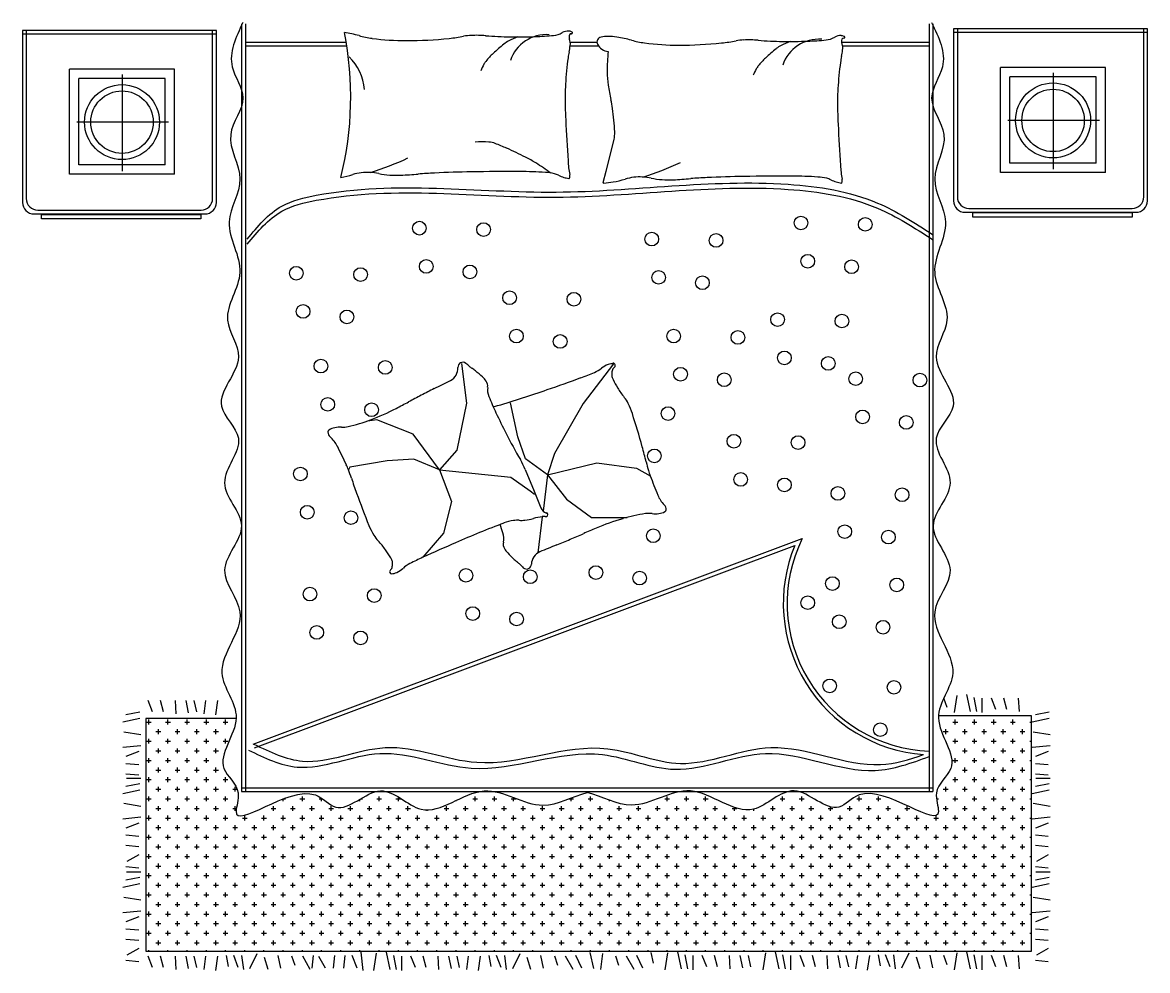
# Model space of a CAD drawing. Header units: inches. Extents: x 8.1 to 50.6, y 12.7 to 37.5.
# Drawn here: x 34.204 to 37.133, y 22.454 to 24.923 of the extents above; entities that cross this region are included whole.
import ezdxf

# ---------------------------------------------------------------- set-up
doc = ezdxf.new("R2010")
doc.units = ezdxf.units.IN
doc.header["$MEASUREMENT"] = 0
doc.layers.add('02', color=2, linetype='Continuous')
doc.layers.add('8', color=8, linetype='Continuous')

msp = doc.modelspace()

# ---------------------------------------------------------------- hatches: boundary and pattern name
at = {"layer": '8'}
h = msp.add_hatch(dxfattribs=at)
h.set_pattern_fill('CROSS', color=256, scale=0.1, style=0)
h.set_pattern_definition([(0, (251.12623, 16.651127), (0.025, 0.025), [0.0125, -0.0375]), (90, (251.13248, 16.644877), (-0.025, 0.025), [0.0125, -0.0375])])
edge = h.paths.add_edge_path()
edge.add_line((36.8309, 22.5044), (36.8309, 23.1172))
edge.add_line((36.8309, 23.1172), (36.5887, 23.1172))
edge.add_spline(control_points=[(36.5887, 23.1172), (36.5886, 23.1155), (36.5878, 23.0689), (36.6599, 22.9917), (36.57, 22.9304), (36.6205, 22.7929), (36.4131, 22.9707), (36.3194, 22.8489), (36.2608, 22.9105), (36.225, 22.9199)], knot_values=[1896.039366, 1896.039366, 1896.039366, 1896.039366, 1901.133447, 2037.052147, 2110.507177, 2158.377997, 2368.992723, 2430.676444, 2542.061162, 2542.061162, 2542.061162, 2542.061162], degree=3, periodic=0)
edge.add_line((36.225, 22.9199), (36.1964, 22.9199))
edge.add_spline(control_points=[(36.1964, 22.9199), (36.166, 22.9119), (36.0913, 22.8332), (36.0078, 22.9092), (35.9565, 22.9199)], knot_values=[2572.217644, 2572.217644, 2572.217644, 2572.217644, 2670.523569, 2827.764492, 2827.764492, 2827.764492, 2827.764492], degree=3, periodic=0)
edge.add_line((35.9565, 22.9199), (35.9147, 22.9199))
edge.add_spline(control_points=[(35.9147, 22.9199), (35.8728, 22.912), (35.7924, 22.8598), (35.713, 22.9078), (35.6743, 22.9178)], knot_values=[2870.498313, 2870.498313, 2870.498313, 2870.498313, 2999.108306, 3118.80064, 3118.80064, 3118.80064, 3118.80064], degree=3, periodic=0)
edge.add_spline(control_points=[(35.6743, 22.9178), (35.6357, 22.9078), (35.5562, 22.8598), (35.4759, 22.912), (35.434, 22.9199)], knot_values=[2870.498313, 2870.498313, 2870.498313, 2870.498313, 2990.190647, 3118.80064, 3118.80064, 3118.80064, 3118.80064], degree=3, periodic=0)
edge.add_line((35.434, 22.9199), (35.3922, 22.9199))
edge.add_spline(control_points=[(35.3922, 22.9199), (35.3409, 22.9092), (35.2574, 22.8332), (35.1827, 22.9119), (35.1523, 22.9199)], knot_values=[2572.217644, 2572.217644, 2572.217644, 2572.217644, 2729.458567, 2827.764492, 2827.764492, 2827.764492, 2827.764492], degree=3, periodic=0)
edge.add_line((35.1523, 22.9199), (35.1237, 22.9199))
edge.add_spline(control_points=[(35.1237, 22.9199), (35.0879, 22.9105), (35.0293, 22.8489), (34.9356, 22.9707), (34.7281, 22.7929), (34.7787, 22.9304), (34.6893, 22.9913), (34.7581, 23.0659), (34.76, 23.1105)], knot_values=[1902.697505, 1902.697505, 1902.697505, 1902.697505, 2014.082222, 2075.765943, 2286.38067, 2334.251489, 2407.70652, 2542.061162, 2542.061162, 2542.061162, 2542.061162], degree=3, periodic=0)
edge.add_line((34.76, 23.1105), (34.5251, 23.1105))
edge.add_line((34.5251, 23.1105), (34.5251, 22.5044))
edge.add_line((34.5251, 22.5044), (36.8309, 22.5044))

# ---------------------------------------------------------------- linework, layer by layer
at = {"layer": '02'}
for p, q in [((34.7087, 24.9027), (34.2038, 24.9027)), ((34.2038, 24.9027), (34.2038, 24.4546)), ((34.2138, 24.9027), (34.2138, 24.4646)), ((34.6987, 24.4646), (34.6987, 24.9027)), ((34.7087, 24.4546), (34.7087, 24.9027)), ((34.7743, 24.9199), (34.7743, 22.9199)), ((34.7843, 24.9199), (34.7843, 22.9199)), ((36.5643, 24.9199), (36.5643, 22.9199)), ((36.5743, 24.9199), (36.5743, 22.9199)), ((37.1329, 24.9071), (36.628, 24.9071)), ((36.628, 24.9071), (36.628, 24.459)), ((37.1329, 24.8971), (36.628, 24.8971)), ((36.638, 24.9071), (36.638, 24.469)), ((37.1229, 24.469), (37.1229, 24.9071)), ((37.1329, 24.459), (37.1329, 24.9071)), ((34.7087, 24.8927), (34.2038, 24.8927)), ((34.7843, 24.8723), (35.0467, 24.8723)), ((35.6299, 24.8723), (35.6995, 24.8723)), ((36.3362, 24.8723), (36.5643, 24.8723)), ((34.7843, 24.8623), (35.0483, 24.8623)), ((35.6297, 24.8623), (35.7033, 24.8623)), ((36.3389, 24.8623), (36.5643, 24.8623)), ((34.3261, 24.5285), (34.3261, 24.8016)), ((34.5993, 24.8016), (34.3261, 24.8016)), ((34.4629, 24.7881), (34.4629, 24.5365)), ((34.5993, 24.5285), (34.5993, 24.8016)), ((36.7503, 24.5329), (36.7503, 24.806)), ((37.0235, 24.806), (36.7503, 24.806)), ((36.7747, 24.5573), (36.7747, 24.7816)), ((36.9991, 24.7816), (36.7747, 24.7816)), ((36.8871, 24.7925), (36.8871, 24.541)), ((36.9991, 24.5573), (36.9991, 24.7816)), ((37.0235, 24.5329), (37.0235, 24.806)), ((34.3505, 24.5528), (34.3505, 24.7772)), ((34.5749, 24.7772), (34.3505, 24.7772)), ((34.5749, 24.5528), (34.5749, 24.7772)), ((34.5836, 24.6638), (34.3452, 24.6638)), ((37.0078, 24.6682), (36.7694, 24.6682)), ((35.7232, 24.5362), (35.7439, 24.6188)), ((34.5749, 24.5528), (34.3505, 24.5528)), ((36.9991, 24.5573), (36.7747, 24.5573)), ((34.5993, 24.5285), (34.3261, 24.5285)), ((35.7157, 24.5062), (35.7232, 24.5362)), ((37.0235, 24.5329), (36.7503, 24.5329)), ((34.2438, 24.4346), (34.6687, 24.4346)), ((36.658, 24.429), (37.1029, 24.429)), ((36.668, 24.439), (37.0929, 24.439)), ((34.2338, 24.4246), (34.6787, 24.4246)), ((35.3464, 24.0347), (35.3602, 23.9316)), ((35.7429, 24.0346), (35.6638, 23.9306)), ((35.3602, 23.9316), (35.3344, 23.8096)), ((35.4938, 23.8437), (35.474, 23.9326)), ((35.6638, 23.9306), (35.5886, 23.8003)), ((35.1262, 23.8886), (35.1021, 23.8852)), ((35.2208, 23.8508), (35.1262, 23.8886)), ((35.2896, 23.758), (35.2208, 23.8508)), ((35.5135, 23.7864), (35.4938, 23.8437)), ((35.2225, 23.7855), (35.1537, 23.782)), ((35.2896, 23.758), (35.2225, 23.7855)), ((35.3344, 23.8096), (35.2896, 23.758)), ((35.5709, 23.745), (35.5135, 23.7864)), ((35.5886, 23.8003), (35.5709, 23.745)), ((35.0557, 23.7649), (35.0524, 23.7584)), ((35.1537, 23.782), (35.0557, 23.7649)), ((35.2896, 23.758), (35.4754, 23.7391)), ((35.2896, 23.758), (35.3206, 23.6755)), ((35.5126, 23.7588), (35.5357, 23.7025)), ((35.5709, 23.745), (35.6993, 23.7766)), ((35.6993, 23.7766), (35.8021, 23.7627)), ((35.8021, 23.7627), (35.8381, 23.7427)), ((35.4754, 23.7391), (35.5253, 23.703)), ((35.5709, 23.745), (35.5591, 23.6508)), ((35.5709, 23.745), (35.6203, 23.6817)), ((35.5253, 23.703), (35.5373, 23.6944)), ((35.5357, 23.7025), (35.5534, 23.659)), ((35.3206, 23.6755), (35.2999, 23.593)), ((35.6203, 23.6817), (35.6855, 23.6343)), ((35.5572, 23.6361), (35.5454, 23.5415)), ((35.6855, 23.6343), (35.7784, 23.6343)), ((34.8048, 23.0437), (36.2338, 23.5792)), ((35.2999, 23.593), (35.2464, 23.5304)), ((34.8083, 23.0344), (36.2148, 23.5614)), ((36.63, 23.126), (36.6373, 23.1705)), ((36.6723, 23.1287), (36.6628, 23.1732)), ((34.5426, 23.1279), (34.531, 23.1576)), ((34.5708, 23.1279), (34.563, 23.1576)), ((34.6036, 23.1225), (34.6018, 23.1576)), ((34.6364, 23.1252), (34.6297, 23.1576)), ((34.6577, 23.1279), (34.651, 23.1576)), ((34.6764, 23.1225), (34.6812, 23.1576)), ((34.7069, 23.1199), (34.7124, 23.1576)), ((36.6112, 23.139), (36.6027, 23.1633)), ((36.6887, 23.1287), (36.6819, 23.1648)), ((36.7028, 23.126), (36.7028, 23.1633)), ((36.7383, 23.1336), (36.7266, 23.1633)), ((36.7665, 23.1336), (36.7586, 23.1633)), ((36.7992, 23.1283), (36.7974, 23.1633)), ((34.5093, 23.1265), (34.4731, 23.1196)), ((34.5251, 23.1105), (34.5251, 22.5044)), ((34.76, 23.1105), (34.5251, 23.1105)), ((36.8309, 23.1172), (36.5887, 23.1172)), ((36.8309, 22.5044), (36.8309, 23.1172)), ((36.8771, 23.1265), (36.841, 23.1196)), ((34.5093, 23.1101), (34.4647, 23.1006)), ((36.8771, 23.1101), (36.8326, 23.1006)), ((34.5119, 23.0678), (34.4674, 23.075)), ((36.8798, 23.0678), (36.8352, 23.075)), ((34.5119, 23.0396), (34.4647, 23.035)), ((34.5066, 23.0242), (34.4731, 23.0114)), ((36.8798, 23.0396), (36.8326, 23.035)), ((36.8744, 23.0242), (36.841, 23.0114)), ((34.5066, 22.9895), (34.4731, 22.9927)), ((34.5066, 22.9626), (34.4731, 22.9658)), ((36.8744, 22.9895), (36.841, 22.9927)), ((36.8744, 22.9626), (36.841, 22.9658)), ((34.5093, 22.94), (34.4731, 22.9332)), ((34.5119, 22.9541), (34.4746, 22.9541)), ((36.8771, 22.94), (36.841, 22.9332)), ((36.8798, 22.9541), (36.8424, 22.9541)), ((34.5093, 22.9236), (34.4647, 22.9141)), ((34.7743, 22.9299), (36.5743, 22.9299)), ((34.7743, 22.9199), (36.5743, 22.9199)), ((36.8771, 22.9236), (36.8326, 22.9141)), ((34.5119, 22.8814), (34.4674, 22.8886)), ((36.8798, 22.8814), (36.8352, 22.8886)), ((34.5119, 22.8532), (34.4647, 22.8486)), ((36.8798, 22.8532), (36.8326, 22.8486)), ((34.5066, 22.8377), (34.4731, 22.825)), ((36.8744, 22.8377), (36.841, 22.825)), ((34.5066, 22.803), (34.4731, 22.8063)), ((36.8744, 22.803), (36.841, 22.8063)), ((34.5066, 22.7761), (34.4731, 22.7794)), ((36.8744, 22.7761), (36.841, 22.7794)), ((34.5066, 22.7555), (34.4758, 22.7381)), ((36.8744, 22.7555), (36.8436, 22.7381)), ((34.5066, 22.7206), (34.4731, 22.7239)), ((34.5119, 22.71), (34.4746, 22.71)), ((36.8744, 22.7206), (36.841, 22.7239)), ((36.8798, 22.71), (36.8424, 22.71)), ((34.5093, 22.6795), (34.4647, 22.67)), ((34.5093, 22.6959), (34.4731, 22.689)), ((36.8771, 22.6795), (36.8326, 22.67)), ((36.8771, 22.6959), (36.841, 22.689)), ((34.5119, 22.6372), (34.4674, 22.6444)), ((36.8798, 22.6372), (36.8352, 22.6444)), ((34.5119, 22.609), (34.4647, 22.6044)), ((34.5066, 22.5936), (34.4731, 22.5808)), ((36.8798, 22.609), (36.8326, 22.6044)), ((36.8744, 22.5936), (36.841, 22.5808)), ((34.5066, 22.5589), (34.4731, 22.5621)), ((36.8744, 22.5589), (36.841, 22.5621)), ((34.5066, 22.532), (34.4731, 22.5352)), ((36.8744, 22.532), (36.841, 22.5352)), ((34.5066, 22.5113), (34.4758, 22.4939)), ((34.5251, 22.5044), (36.8309, 22.5044)), ((34.7961, 22.4593), (34.8151, 22.4985)), ((35.0904, 22.4544), (35.0858, 22.5016)), ((35.1186, 22.4544), (35.1258, 22.4989)), ((35.1609, 22.457), (35.1513, 22.5016)), ((35.4802, 22.4593), (35.4993, 22.4985)), ((35.6913, 22.4593), (35.6818, 22.5012)), ((35.71, 22.4567), (35.7146, 22.4985)), ((35.8471, 22.4728), (35.8406, 22.5012)), ((35.8771, 22.4557), (35.8843, 22.5002)), ((35.9194, 22.4584), (35.9099, 22.5029)), ((36.1318, 22.4557), (36.139, 22.5002)), ((36.1741, 22.4584), (36.1645, 22.5029)), ((36.4934, 22.4606), (36.5125, 22.4998)), ((36.63, 22.4557), (36.6373, 22.5002)), ((36.6723, 22.4584), (36.6628, 22.5029)), ((36.8744, 22.5113), (36.8436, 22.4939)), ((34.5066, 22.4765), (34.4731, 22.4797)), ((34.5426, 22.462), (34.531, 22.4917)), ((34.5708, 22.462), (34.563, 22.4917)), ((34.6036, 22.4567), (34.6018, 22.4917)), ((34.6364, 22.4593), (34.6297, 22.4917)), ((34.6577, 22.462), (34.651, 22.4917)), ((34.6764, 22.4567), (34.6812, 22.4917)), ((34.7069, 22.454), (34.7124, 22.4917)), ((34.74, 22.4647), (34.7351, 22.4932)), ((34.7656, 22.462), (34.7538, 22.4932)), ((34.7797, 22.4567), (34.7751, 22.4932)), ((34.8433, 22.4567), (34.8338, 22.4875)), ((34.8765, 22.4597), (34.8693, 22.4928)), ((34.9138, 22.4673), (34.9054, 22.4917)), ((34.9531, 22.4567), (34.9335, 22.4917)), ((34.9578, 22.4597), (34.9611, 22.4932)), ((34.9927, 22.4597), (34.9753, 22.4905)), ((35.0134, 22.4597), (35.0166, 22.4932)), ((35.0402, 22.4597), (35.0435, 22.4932)), ((35.0749, 22.4597), (35.0622, 22.4932)), ((35.1772, 22.457), (35.1704, 22.4932)), ((35.1913, 22.4544), (35.1913, 22.4917)), ((35.2268, 22.462), (35.2151, 22.4917)), ((35.255, 22.462), (35.2471, 22.4917)), ((35.2878, 22.4567), (35.286, 22.4917)), ((35.3205, 22.4593), (35.3139, 22.4917)), ((35.3419, 22.462), (35.3351, 22.4917)), ((35.3605, 22.4567), (35.3654, 22.4917)), ((35.391, 22.454), (35.3965, 22.4917)), ((35.4242, 22.4647), (35.4192, 22.4932)), ((35.4497, 22.462), (35.4379, 22.4932)), ((35.4638, 22.4567), (35.4592, 22.4932)), ((35.5275, 22.4567), (35.5179, 22.4875)), ((35.5607, 22.4597), (35.5534, 22.4928)), ((35.598, 22.4673), (35.5895, 22.4917)), ((35.6372, 22.4567), (35.6176, 22.4917)), ((35.6602, 22.4597), (35.6444, 22.4932)), ((35.7568, 22.4673), (35.7484, 22.4917)), ((35.7961, 22.4567), (35.7765, 22.4917)), ((35.8191, 22.4597), (35.8033, 22.4932)), ((35.9358, 22.4584), (35.9289, 22.4945)), ((35.9499, 22.4557), (35.9499, 22.493)), ((35.9853, 22.4633), (35.9737, 22.493)), ((36.0135, 22.4633), (36.0056, 22.493)), ((36.0463, 22.458), (36.0445, 22.493)), ((36.0791, 22.4606), (36.0724, 22.493)), ((36.1004, 22.4633), (36.0937, 22.493)), ((36.1905, 22.4584), (36.1836, 22.4945)), ((36.2046, 22.4557), (36.2046, 22.493)), ((36.24, 22.4633), (36.2284, 22.493)), ((36.2682, 22.4633), (36.2603, 22.493)), ((36.301, 22.458), (36.2992, 22.493)), ((36.3337, 22.4606), (36.3271, 22.493)), ((36.3551, 22.4633), (36.3483, 22.493)), ((36.3737, 22.458), (36.3786, 22.493)), ((36.4042, 22.4553), (36.4097, 22.493)), ((36.4374, 22.466), (36.4324, 22.4945)), ((36.4629, 22.4633), (36.4511, 22.4945)), ((36.477, 22.458), (36.4724, 22.4945)), ((36.5407, 22.458), (36.5311, 22.4888)), ((36.5739, 22.461), (36.5666, 22.4941)), ((36.5703, 22.4687), (36.5703, 22.4687)), ((36.6112, 22.4686), (36.6027, 22.493)), ((36.6887, 22.4584), (36.6819, 22.4945)), ((36.7028, 22.4557), (36.7028, 22.493)), ((36.7383, 22.4633), (36.7266, 22.493)), ((36.7665, 22.4633), (36.7586, 22.493)), ((36.7992, 22.458), (36.7974, 22.493)), ((36.8744, 22.4765), (36.841, 22.4797))]:
    msp.add_line(p, q, dxfattribs=at)
for points in [[(34.2536, 24.4235), (34.6685, 24.4235), (34.6685, 24.4115), (34.2536, 24.4115)], [(36.6778, 24.428), (37.0927, 24.428), (37.0927, 24.4159), (36.6778, 24.4159)]]:
    msp.add_lwpolyline(points, close=True, dxfattribs=at)
for centre, radius in [((34.4629, 24.6638), 0.0976), ((36.8871, 24.6682), 0.0976), ((34.4629, 24.6638), 0.0813), ((36.8871, 24.6682), 0.0813), ((35.2371, 24.3876), 0.0178), ((35.4044, 24.3841), 0.0178), ((36.2307, 24.4011), 0.0178), ((36.398, 24.3975), 0.0178), ((35.8423, 24.3591), 0.0178), ((36.0096, 24.3556), 0.0178), ((36.2485, 24.3015), 0.0178), ((34.9167, 24.2702), 0.0178), ((35.084, 24.2667), 0.0178), ((35.2549, 24.288), 0.0178), ((35.3688, 24.2738), 0.0178), ((36.3624, 24.2872), 0.0178), ((35.8601, 24.2595), 0.0178), ((35.974, 24.2453), 0.0178), ((35.472, 24.2062), 0.0178), ((35.6393, 24.2026), 0.0178), ((34.9345, 24.1706), 0.0178), ((35.0484, 24.1564), 0.0178), ((36.1698, 24.1493), 0.0178), ((36.3371, 24.1457), 0.0178), ((35.4898, 24.1066), 0.0178), ((35.6037, 24.0924), 0.0178), ((35.8992, 24.1066), 0.0178), ((36.0665, 24.103), 0.0178), ((36.1876, 24.0497), 0.0178), ((36.3015, 24.0354), 0.0178), ((34.9808, 24.0283), 0.0178), ((35.1481, 24.0248), 0.0178), ((35.917, 24.007), 0.0178), ((36.0309, 23.9928), 0.0178), ((36.3731, 23.9955), 0.0178), ((36.5404, 23.992), 0.0178), ((34.9986, 23.9287), 0.0178), ((35.1125, 23.9145), 0.0178), ((35.8845, 23.9046), 0.0178), ((36.3909, 23.8959), 0.0178), ((36.5048, 23.8817), 0.0178), ((36.0559, 23.8327), 0.0178), ((36.2232, 23.8291), 0.0178), ((35.8489, 23.7944), 0.0178), ((34.9274, 23.7473), 0.0178), ((36.0737, 23.7331), 0.0178), ((36.1876, 23.7188), 0.0178), ((36.3268, 23.6967), 0.0178), ((36.4941, 23.6932), 0.0178), ((34.9452, 23.6477), 0.0178), ((35.0591, 23.6335), 0.0178), ((36.3446, 23.5971), 0.0178), ((35.8462, 23.5865), 0.0178), ((36.4585, 23.5829), 0.0178), ((35.3585, 23.4833), 0.0178), ((35.5258, 23.4797), 0.0178), ((35.6967, 23.4904), 0.0178), ((35.8106, 23.4762), 0.0178), ((36.3126, 23.4619), 0.0178), ((36.4799, 23.4584), 0.0178), ((34.9523, 23.4343), 0.0178), ((35.1196, 23.4307), 0.0178), ((36.2485, 23.4121), 0.0178), ((35.3763, 23.3837), 0.0178), ((35.4902, 23.3695), 0.0178), ((36.3304, 23.3623), 0.0178), ((34.9701, 23.3347), 0.0178), ((36.4443, 23.3481), 0.0178), ((35.084, 23.3204), 0.0178), ((36.3054, 23.1952), 0.0178), ((36.4728, 23.1916), 0.0178), ((36.4372, 23.0813), 0.0178)]:
    msp.add_circle(centre, radius, dxfattribs=at)
for centre, radius, start, end in [((34.1948, 24.7295), 0.8637, 345.9578, 11.1903), ((34.9974, 24.5957), 0.3048, 74.256, 81.5628), ((35.5818, 24.9433), 0.0539, 275.2592, 300.6513), ((35.624, 24.8721), 0.0289, 85.6975, 120.6513), ((35.6243, 24.8759), 0.0251, 68.2117, 85.6975), ((35.6333, 24.8964), 0.00232, 258.1069, 19.564), ((35.6323, 24.896), 0.00342, 19.564, 68.2117), ((35.1458, 25.1222), 0.2422, 254.256, 262.4531), ((35.2037, 25.5588), 0.6827, 262.4531, 270), ((35.2037, 25.9251), 1.049, 270, 276.0867), ((35.2588, 25.4083), 0.5293, 276.0867, 280.1899), ((35.3794, 24.7374), 0.1524, 92.5386, 100.1899), ((35.3855, 24.6002), 0.2897, 85.1982, 92.5386), ((35.4828, 25.7591), 0.8732, 265.1982, 269.4243), ((35.5048, 24.8069), 0.0768, 117.2396, 128.3886), ((35.5768, 24.6671), 0.234, 110.8603, 117.2396), ((35.5681, 24.7926), 0.0992, 85.7841, 161.5603), ((35.489, 26.3801), 1.4943, 269.4243, 271.9079), ((35.5115, 25.707), 0.8208, 271.9079, 275.2592), ((35.6425, 24.8857), 0.0156, 158.0096, 201.421), ((35.632, 24.8899), 0.00428, 78.1069, 158.0096), ((35.5974, 24.868), 0.0328, 351.8665, 21.421), ((35.7126, 24.8724), 0.0131, 101.2724, 206.5805), ((35.7277, 24.7966), 0.0904, 90, 101.2724), ((35.7277, 24.7258), 0.1611, 81.5628, 90), ((35.7066, 24.5838), 0.3048, 74.256, 81.5628), ((35.8551, 25.1103), 0.2422, 254.256, 262.4531), ((35.9129, 25.5469), 0.6827, 262.4531, 270), ((35.9129, 25.9132), 1.049, 270, 276.0867), ((35.968, 25.3964), 0.5293, 276.0867, 280.1899), ((36.0886, 24.7255), 0.1524, 92.5386, 100.1899), ((36.0947, 24.5883), 0.2897, 85.1982, 92.5386), ((36.192, 25.7471), 0.8732, 265.1982, 269.4243), ((36.286, 24.6552), 0.234, 110.8603, 117.2396), ((36.2774, 24.7807), 0.0992, 85.7841, 161.5603), ((36.1983, 26.3682), 1.4943, 269.4243, 271.9079), ((36.2207, 25.6951), 0.8208, 271.9079, 275.2592), ((36.291, 24.9314), 0.0539, 275.2592, 300.6513), ((36.3332, 24.8602), 0.0289, 85.6975, 120.6513), ((36.3335, 24.8639), 0.0251, 68.2117, 85.6975), ((36.3517, 24.8738), 0.0156, 158.0096, 201.421), ((36.3067, 24.8561), 0.0328, 351.8665, 21.421), ((36.3412, 24.878), 0.00428, 78.1069, 158.0096), ((36.3426, 24.8845), 0.00232, 258.1069, 19.564), ((36.3415, 24.8841), 0.00342, 19.564, 68.2117), ((35.5851, 24.6803), 0.2252, 133.8115, 140.9651), ((35.7003, 24.5601), 0.3916, 128.3886, 133.8115), ((35.8208, 24.805), 0.1983, 167.8905, 172.3191), ((35.3863, 24.8982), 0.246, 347.8905, 351.8665), ((35.7315, 24.8818), 0.0342, 206.5805, 265.5998), ((36.2176, 24.7946), 0.4918, 173.7676, 180), ((36.4096, 24.5482), 0.3916, 128.3886, 133.8115), ((36.2141, 24.795), 0.0768, 117.2396, 128.3886), ((36.0956, 24.8863), 0.246, 347.8905, 351.8665), ((34.9554, 24.7352), 0.1399, 5.6311, 45.0976), ((35.5813, 24.7195), 0.2002, 151.6832, 156.9972), ((35.4485, 24.791), 0.0493, 140.9651, 151.6832), ((36.5291, 24.7094), 0.9131, 172.3191, 176.6313), ((36.1577, 24.7791), 0.0493, 140.9651, 151.6832), ((36.2943, 24.6683), 0.2252, 133.8115, 140.9651), ((37.2384, 24.6975), 0.9131, 172.3191, 176.6313), ((36.5301, 24.793), 0.1983, 167.8905, 172.3191), ((35.9298, 24.7946), 0.204, 180, 189.6844), ((36.2905, 24.7075), 0.2002, 151.6832, 156.9972), ((36.2952, 24.7232), 0.6787, 176.6313, 181.6331), ((36.5981, 24.9087), 0.882, 189.6844, 192.1984), ((37.0044, 24.7113), 0.6787, 176.6313, 181.6331), ((35.4261, 24.6553), 0.3171, 8.0051, 12.1984), ((36.9814, 24.7428), 1.3652, 181.6331, 183.055), ((35.0877, 24.6077), 0.6588, 2.6649, 8.0051), ((37.6907, 24.7309), 1.3652, 181.6331, 183.055), ((49.2343, 25.3967), 13.6356, 183.05496, 183.50486), ((35.6782, 24.6352), 0.0677, 345.9548, 2.6649), ((49.9435, 25.3848), 13.6356, 183.05496, 183.50486), ((35.3989, 24.3404), 0.2721, 85.9172, 93.5552), ((35.4141, 24.5539), 0.058, 69.3257, 85.9172), ((35.2557, 24.1341), 0.5066, 65.6735, 69.3257), ((34.8744, 23.2907), 1.4323, 63.5015, 65.6735), ((34.8916, 25.2384), 0.7387, 287.1982, 295.3111), ((35.374, 24.2927), 0.3126, 57.865, 63.5015), ((35.1527, 23.9405), 0.7286, 54.1737, 57.865), ((35.9448, 24.5828), 0.3212, 183.5049, 189.9984), ((35.6008, 25.2265), 0.7387, 287.1982, 295.3111), ((36.6541, 24.5708), 0.3212, 183.5049, 189.9984), ((34.9949, 24.7465), 0.2297, 279.4841, 287.3864), ((35.0993, 24.413), 0.1197, 96.4341, 107.3864), ((35.1022, 24.387), 0.1459, 78.4414, 96.4341), ((35.1776, 24.7554), 0.2301, 258.4414, 272.7491), ((35.1212, 25.9287), 1.4048, 272.7491, 274.6176), ((35.3322, 23.316), 1.2165, 92.6096, 94.6176), ((35.4299, 21.1725), 3.3622, 90.9704, 92.6096), ((35.4698, 18.8165), 5.7185, 89.7135, 90.9704), ((35.4926, 23.371), 1.164, 86.426, 89.7135), ((35.5561, 24.3871), 0.1459, 77.131, 86.426), ((35.5785, 24.4852), 0.0453, 62.7159, 77.131), ((35.6344, 24.5936), 0.0767, 242.7159, 253.7788), ((35.6374, 24.604), 0.0875, 253.7788, 262.8796), ((35.6268, 24.5185), 0.00132, 262.8796, 343.3022), ((35.6095, 24.5236), 0.0193, 343.3022, 9.9984), ((35.8085, 24.4011), 0.1197, 96.4341, 107.3864), ((35.8115, 24.3751), 0.1459, 78.4414, 96.4341), ((35.8868, 24.7435), 0.2301, 258.4414, 272.7491), ((35.8305, 25.9168), 1.4048, 272.7491, 274.6176), ((36.0415, 23.3041), 1.2165, 92.6096, 94.6176), ((36.1392, 21.1606), 3.3622, 90.9704, 92.6096), ((36.1791, 18.8046), 5.7185, 89.7135, 90.9704), ((36.2019, 23.3591), 1.164, 86.426, 89.7135), ((36.2653, 24.3752), 0.1459, 77.131, 86.426), ((36.2877, 24.4733), 0.0453, 62.7159, 77.131), ((35.7166, 24.5059), 0.000917, 165.9551, 274.0829), ((35.6974, 24.7751), 0.2708, 274.0829, 279.4841), ((35.7041, 24.7346), 0.2297, 279.4841, 287.3864), ((36.3437, 24.5817), 0.0767, 242.7159, 253.7788), ((36.3467, 24.592), 0.0875, 253.7788, 262.8796), ((36.336, 24.5065), 0.00132, 262.8796, 343.3022), ((36.3187, 24.5117), 0.0193, 343.3022, 9.9984), ((34.2438, 24.4646), 0.03, 180, 270), ((34.6687, 24.4646), 0.03, 270, 0), ((36.658, 24.459), 0.03, 180, 270), ((36.668, 24.469), 0.03, 180, 270), ((37.0929, 24.469), 0.03, 270, 0), ((37.1029, 24.459), 0.03, 270, 0), ((34.2338, 24.4546), 0.03, 180, 270), ((34.6787, 24.4546), 0.03, 270, 0), ((35.3017, 24.0229), 0.0359, 297.2902, 3.2455), ((35.3502, 24.0256), 0.0127, 51.1864, 183.2455), ((35.3145, 23.9812), 0.0697, 45.8726, 51.1864), ((35.3945, 24.0637), 0.0452, 225.8726, 232.4713), ((35.6, 24.3312), 0.3825, 232.4713, 233.7837), ((34.9837, 23.4897), 0.6605, 52.7849, 53.7837), ((35.6623, 24.085), 0.0792, 292.7069, 308.5854), ((35.7492, 23.9761), 0.0601, 110.3452, 128.5854), ((35.7405, 23.9994), 0.0352, 86.0516, 110.3452), ((35.753, 24.0133), 0.0142, 126.5792, 169.5926), ((35.7408, 24.0297), 0.0063, 306.5792, 86.0476), ((33.8981, 26.7434), 3.0972, 296.4147, 297.2902), ((35.2516, 23.8424), 0.2176, 46.4776, 52.7849), ((35.3481, 23.9441), 0.0774, 35.8936, 46.4776), ((35.3925, 23.9762), 0.0226, 351.9508, 35.8936), ((33.9047, 28.7813), 5.0942, 289.0836, 290.1287), ((35.3697, 24.7841), 0.8371, 290.1287, 292.7069), ((35.8149, 24.0019), 0.0771, 169.5926, 177.2714), ((35.7532, 24.0049), 0.0153, 177.2714, 194.5709), ((35.7765, 24.0109), 0.0393, 194.5709, 206.8179), ((36.0555, 24.152), 0.352, 206.8179, 210.9056), ((36.1728, 22.1639), 2.0162, 116.4147, 117.4999), ((35.4603, 23.9666), 0.0458, 171.9508, 202.4162), ((34.542, 26.9392), 3.145, 286.6085, 289.0836), ((35.9199, 24.0708), 0.194, 210.9056, 219.7005), ((32.4817, 29.0973), 5.8383, 297.49208, 297.84822), ((38.0594, 18.5399), 6.1019, 117.49986, 117.84822), ((36.3474, 24.3326), 1.0054, 202.4162, 205.0529), ((35.7083, 23.8952), 0.081, 26.0735, 39.7005), ((35.6046, 23.8444), 0.1965, 17.8396, 26.0735), ((34.889, 24.4714), 0.6236, 290.7486, 297.4921), ((35.4076, 24.0371), 0.1166, 280.7366, 286.6085), ((36.9647, 24.6211), 1.6868, 205.0529, 207.0884), ((33.8849, 23.291), 2.003, 15.2625, 17.8396), ((34.9576, 24.2903), 0.43, 282.6252, 290.7486), ((35.0048, 23.8567), 0.0058, 121.6917, 179.0386), ((35.0158, 23.8565), 0.0168, 179.0386, 229.4914), ((35.0285, 23.8183), 0.0509, 103.0402, 121.6917), ((34.9558, 23.7864), 0.0755, 26.3332, 49.4914), ((35.0305, 23.8096), 0.0599, 86.6119, 103.0402), ((35.0378, 23.9322), 0.063, 266.6119, 282.6252), ((36.8564, 24.5657), 1.5652, 207.0884, 209.936), ((32.6379, 22.6391), 2.6619, 25.1732, 26.3332), ((34.2273, 23.3844), 1.6481, 13.841, 15.2625), ((35.3143, 23.6777), 0.2143, 22.2355, 29.936), ((34.8842, 23.6949), 0.1798, 20.7081, 25.1732), ((34.5422, 23.5656), 0.5454, 18.2369, 20.7081), ((36.3572, 23.9092), 0.5454, 193.841, 196.3122), ((36.0062, 23.8065), 0.1798, 196.3122, 200.7773), ((36.6256, 24.252), 1.6481, 198.2369, 199.6584), ((38.3269, 24.687), 2.6619, 200.7773, 201.9373), ((36.9598, 24.3714), 2.003, 199.6584, 202.2355), ((35.9278, 23.7207), 0.0755, 201.9373, 225.0955), ((35.8627, 23.6554), 0.0168, 354.6428, 45.0955), ((35.5748, 23.6677), 0.0231, 202.2355, 252.8133), ((35.5666, 23.6413), 0.00467, 289.3799, 72.8133), ((35.8874, 23.2184), 0.43, 98.2293, 106.3527), ((35.8349, 23.5816), 0.063, 82.216, 98.2293), ((35.8516, 23.7033), 0.0599, 262.216, 278.6443), ((35.8529, 23.6944), 0.0509, 278.6443, 297.2959), ((35.8736, 23.6543), 0.0058, 297.2959, 354.6428), ((35.2876, 23.6878), 0.1965, 202.2355, 210.4694), ((36.5843, 20.6836), 3.145, 111.0043, 113.4795), ((34.4985, 23.2828), 1.0054, 18.0203, 19.3448), ((35.4988, 23.5108), 0.1166, 98.1216, 111.0043), ((35.4917, 23.5605), 0.0663, 85.4882, 98.1216), ((35.5025, 23.6976), 0.0712, 265.4882, 277.6784), ((35.488, 23.8048), 0.1794, 277.6784, 284.8807), ((35.5843, 23.4425), 0.1955, 97.9822, 104.8807), ((35.5619, 23.6025), 0.034, 85.7407, 97.9822), ((35.5651, 23.6455), 0.0092, 265.7407, 289.3799), ((35.942, 23.0325), 0.6236, 106.3527, 113.0962), ((35.1881, 23.6292), 0.081, 210.4694, 224.0964), ((35.4111, 23.5796), 0.0458, 347.5549, 18.0203), ((33.2355, 29.1896), 6.1019, 293.10398, 293.45233), ((37.9876, 18.2358), 5.8383, 113.0962, 113.45233), ((36.5793, 23.41), 0.3847, 153.9063, 267.7674), ((34.9906, 23.4379), 0.194, 35.3015, 44.0964), ((34.8616, 23.3466), 0.352, 31.2138, 35.3015), ((37.3609, 18.8957), 5.0942, 113.4795, 114.5246), ((35.4779, 23.5649), 0.0226, 167.5549, 211.4977), ((35.5246, 23.5935), 0.0774, 211.4977, 222.0817), ((36.7558, 20.6912), 3.0972, 112.0188, 112.8944), ((34.8387, 25.4317), 2.0162, 292.0188, 293.104), ((36.5793, 23.41), 0.3947, 157.4442, 265.7493), ((35.129, 23.5086), 0.0393, 18.9668, 31.2138), ((35.1517, 23.5164), 0.0153, 1.6673, 18.9668), ((35.5938, 22.7688), 0.8371, 114.5246, 117.1028), ((35.6287, 23.6875), 0.2176, 222.0817, 228.389), ((35.9228, 24.0186), 0.6605, 228.389, 229.3878), ((35.5649, 23.5114), 0.0359, 112.8944, 178.8496), ((35.166, 23.4926), 0.0063, 130.9751, 197.6767), ((35.1526, 23.508), 0.0142, 310.9751, 353.9885), ((35.0899, 23.5146), 0.0771, 353.9885, 1.6673), ((35.1535, 23.5454), 0.0601, 294.7411, 312.9813), ((35.2485, 23.4435), 0.0792, 117.1028, 132.9813), ((35.2438, 23.2268), 0.3825, 48.0754, 49.3878), ((35.4692, 23.4778), 0.0452, 41.4767, 48.0754), ((35.5553, 23.5539), 0.0697, 221.4767, 226.7905), ((35.5163, 23.5124), 0.0127, 226.7905, 358.8496), ((35.1642, 23.492), 0.00443, 197.6767, 270.4475), ((35.164, 23.5228), 0.0352, 270.4475, 294.7411)]:
    msp.add_arc(centre, radius, start, end, dxfattribs=at)
for points, knots in [([(34.7779, 24.9233), (34.7592, 24.8844), (34.7272, 24.8177), (34.8023, 24.7224), (34.7166, 24.627), (34.7974, 24.516), (34.7123, 24.398), (34.8029, 24.2737), (34.7077, 24.1567), (34.8019, 24.0411), (34.6788, 23.9339), (34.8048, 23.8348), (34.6873, 23.7229), (34.8171, 23.6119), (34.6902, 23.499), (34.8169, 23.3734), (34.6773, 23.241), (34.8001, 23.111), (34.6888, 22.9917), (34.7787, 22.9304), (34.7281, 22.7929), (34.9356, 22.9707), (35.0323, 22.845), (35.1365, 22.9668), (35.2555, 22.8232), (35.4016, 22.9696), (35.5469, 22.8541), (35.6357, 22.9078), (35.6743, 22.9178)], [0, 0, 0, 0, 119.23822, 203.934156, 305.051348, 423.414205, 538.771408, 673.601551, 801.564672, 901.488314, 1036.739405, 1131.503109, 1252.869042, 1373.114912, 1497.089457, 1612.174498, 1779.078494, 1901.133447, 2037.052147, 2110.507177, 2158.377997, 2368.992723, 2430.676444, 2554.510696, 2670.523569, 2841.287389, 2999.108306, 3118.80064, 3118.80064, 3118.80064, 3118.80064]), ([(36.5708, 24.9233), (36.5895, 24.8844), (36.6215, 24.8177), (36.5464, 24.7224), (36.632, 24.627), (36.5512, 24.516), (36.6363, 24.398), (36.5457, 24.2737), (36.6409, 24.1567), (36.5468, 24.0411), (36.6699, 23.9339), (36.5438, 23.8348), (36.6614, 23.7229), (36.5316, 23.6119), (36.6584, 23.499), (36.5318, 23.3734), (36.6714, 23.241), (36.5486, 23.111), (36.6599, 22.9917), (36.57, 22.9304), (36.6205, 22.7929), (36.4131, 22.9707), (36.3163, 22.845), (36.2122, 22.9668), (36.0932, 22.8232), (35.9471, 22.9696), (35.8018, 22.8541), (35.713, 22.9078), (35.6743, 22.9178)], [0, 0, 0, 0, 119.23822, 203.934156, 305.051348, 423.414205, 538.771408, 673.601551, 801.564672, 901.488314, 1036.739405, 1131.503109, 1252.869042, 1373.114912, 1497.089457, 1612.174498, 1779.078494, 1901.133447, 2037.052147, 2110.507177, 2158.377997, 2368.992723, 2430.676444, 2554.510696, 2670.523569, 2841.287389, 2999.108306, 3118.80064, 3118.80064, 3118.80064, 3118.80064]), ([(34.7923, 23.0281), (34.8341, 23.0079), (34.9438, 22.9548), (35.1427, 23.057), (35.4047, 22.9337), (35.6656, 23.0611), (35.9174, 22.9434), (36.1539, 23.0655), (36.3783, 22.9446), (36.5177, 22.9939), (36.5643, 23.0116)], [0, 0, 0, 0, 134.096191, 351.943146, 593.51487, 936.925241, 1129.231545, 1368.385454, 1657.415202, 1803.02854, 1803.02854, 1803.02854, 1803.02854]), ([(34.8065, 23.0435), (34.8483, 23.0233), (34.9581, 22.9702), (35.157, 23.0724), (35.4189, 22.9491), (35.6799, 23.0764), (35.9316, 22.9588), (36.1681, 23.0809), (36.3826, 22.9653), (36.5129, 23.0032), (36.5501, 23.0164)], [0, 0, 0, 0, 134.096191, 351.943146, 593.51487, 936.925241, 1129.231545, 1368.385454, 1657.415202, 1773.3935, 1773.3935, 1773.3935, 1773.3935])]:
    msp.add_open_spline(points, degree=3, knots=knots, dxfattribs=at)
for points in [[(34.789, 24.3592), (34.8788, 24.4449), (34.9686, 24.4734), (35.5931, 24.4816), (36.1973, 24.502), (36.43, 24.4531), (36.5728, 24.3715)], [(34.789, 24.3459), (34.8788, 24.4316), (34.9686, 24.4601), (35.5931, 24.4683), (36.1973, 24.4887), (36.43, 24.4397), (36.5728, 24.3582)]]:
    msp.add_spline(points, degree=3, dxfattribs=at)

doc.saveas('drawing.dxf')
